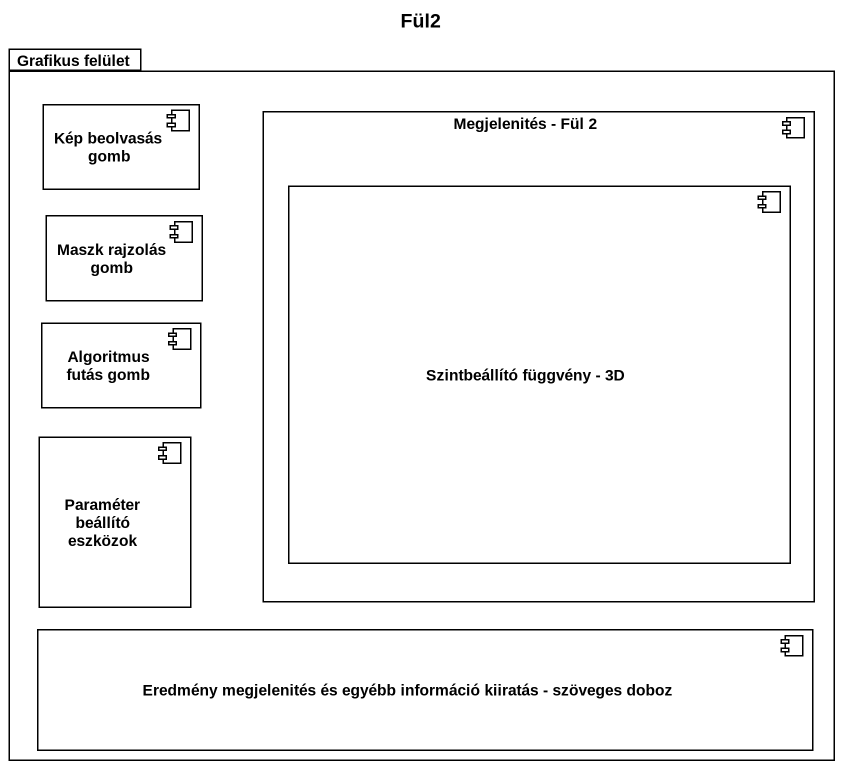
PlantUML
@startuml
title Fül2
package "Grafikus felület" as Grafikus_felület {
  component "Kép beolvasás gomb" as Kép_beolvasás_gomb
  component "Megjelenités - Fül 2" as Megjelenités_Fül_2 {
    component "Szintbeállító függvény - 3D" as Szintbeállító_függvény_3D
  }
  component "Maszk rajzolás gomb" as Maszk_rajzolás_gomb
  component "Algoritmus futás gomb" as Algoritmus_futás_gomb
  component "Paraméter beállító eszközok" as Paraméter_beállító_eszközok
  component "Eredmény megjelenités és egyébb információ kiiratás - szöveges doboz" as Eredmény_megjelenités_és
}
@enduml
